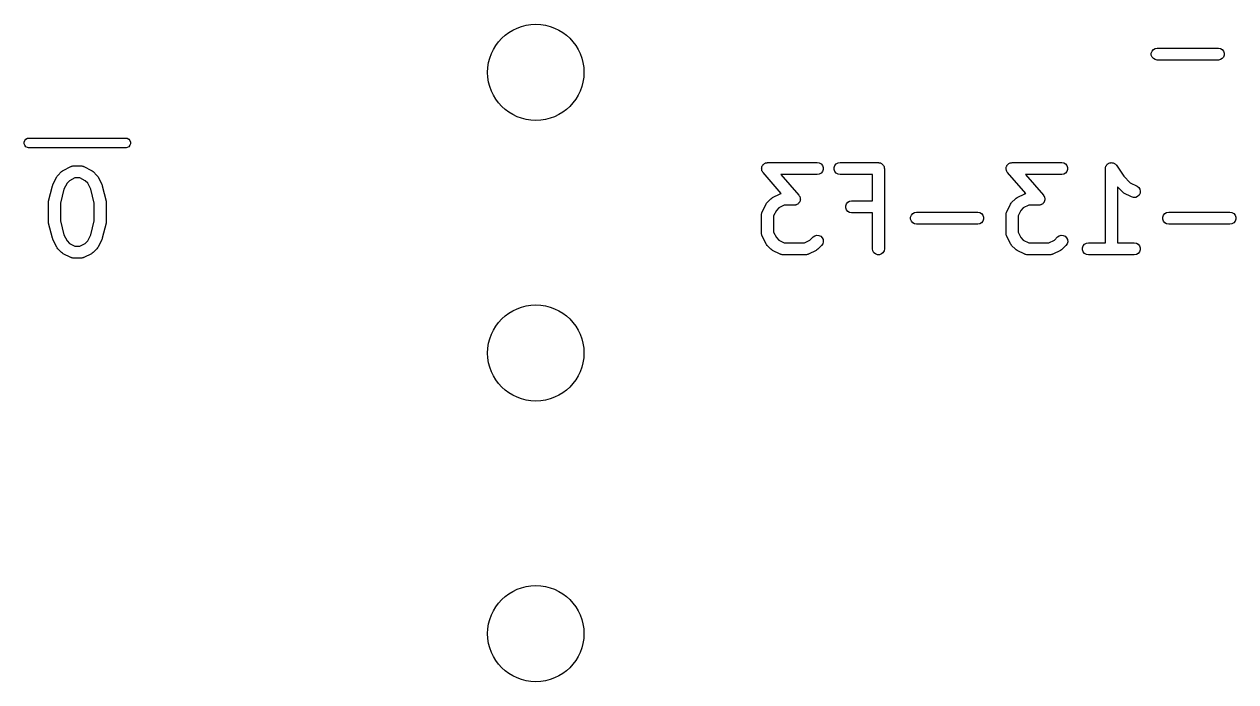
# Model space of a CAD drawing. Extents: x 84 to 155, y -171 to -35.
# Drawn here: x 85.19 to 100.29, y -134.76 to -126.56 of the extents above; entities that cross this region are included whole.
import ezdxf

# ---------------------------------------------------------------- set-up
doc = ezdxf.new("R2010")
doc.units = 0
doc.header["$MEASUREMENT"] = 0
doc.layers.add('BLACK', color=7, linetype='CONTINUOUS')

msp = doc.modelspace()

# ---------------------------------------------------------------- linework, layer by layer
at = {"layer": 'BLACK', "linetype": 'CONTINUOUS'}
for p, q in [((99.2661, -126.871), (99.2886, -126.858)), ((99.2886, -126.858), (99.3143, -126.854)), ((99.3143, -126.854), (100.076, -126.854)), ((100.076, -126.854), (100.102, -126.858)), ((100.102, -126.858), (100.124, -126.871)), ((99.2404, -126.916), (99.2493, -126.891)), ((99.2404, -126.942), (99.2404, -126.916)), ((99.2493, -126.966), (99.2404, -126.942)), ((99.2493, -126.891), (99.2661, -126.871)), ((99.2661, -126.986), (99.2493, -126.966)), ((99.2886, -126.999), (99.2661, -126.986)), ((99.3143, -127.004), (99.2886, -126.999)), ((100.076, -127.004), (99.3143, -127.004)), ((100.102, -126.999), (100.076, -127.004)), ((100.124, -126.986), (100.102, -126.999)), ((100.124, -126.871), (100.141, -126.891)), ((100.141, -126.966), (100.124, -126.986)), ((100.141, -126.891), (100.15, -126.916)), ((100.15, -126.942), (100.141, -126.966)), ((100.15, -126.916), (100.15, -126.942)), ((85.1899, -128.026), (85.1972, -128.007)), ((85.1899, -128.048), (85.1899, -128.026)), ((85.1972, -128.067), (85.1899, -128.048)), ((85.1972, -128.007), (85.2108, -127.99)), ((85.2108, -128.084), (85.1972, -128.067)), ((85.2108, -127.99), (85.2291, -127.98)), ((85.2291, -127.98), (85.2447, -127.977)), ((85.2447, -127.977), (86.4593, -127.977)), ((86.4593, -127.977), (86.4749, -127.98)), ((86.4749, -127.98), (86.4932, -127.99)), ((86.4932, -127.99), (86.5068, -128.007)), ((86.5068, -128.067), (86.4932, -128.084)), ((86.5068, -128.007), (86.5141, -128.026)), ((86.5141, -128.048), (86.5068, -128.067)), ((86.5141, -128.026), (86.5141, -128.048)), ((85.2291, -128.094), (85.2108, -128.084)), ((85.2447, -128.097), (85.2291, -128.094)), ((86.4593, -128.097), (85.2447, -128.097)), ((86.4749, -128.094), (86.4593, -128.097)), ((86.4932, -128.084), (86.4749, -128.094)), ((85.6756, -128.38), (85.7708, -128.332)), ((85.7708, -128.332), (85.775, -128.331)), ((85.775, -128.331), (85.7787, -128.329)), ((85.7787, -128.329), (85.7874, -128.327)), ((85.7874, -128.327), (85.7958, -128.325)), ((85.7958, -128.325), (85.8001, -128.325)), ((85.8001, -128.325), (85.8044, -128.324)), ((85.8044, -128.324), (85.8996, -128.324)), ((85.8996, -128.324), (85.9039, -128.325)), ((85.9039, -128.325), (85.9082, -128.325)), ((85.9082, -128.325), (85.9166, -128.327)), ((85.9166, -128.327), (85.9253, -128.329)), ((85.9253, -128.329), (85.929, -128.331)), ((85.929, -128.331), (85.9332, -128.332)), ((85.9332, -128.332), (86.0284, -128.38)), ((94.3818, -128.359), (94.383, -128.352)), ((94.383, -128.365), (94.3818, -128.359)), ((94.383, -128.344), (94.385, -128.339)), ((94.383, -128.352), (94.383, -128.344)), ((94.383, -128.37), (94.383, -128.365)), ((94.3855, -128.377), (94.383, -128.37)), ((94.385, -128.339), (94.3858, -128.333)), ((94.3858, -128.333), (94.3894, -128.327)), ((94.3894, -128.327), (94.3919, -128.32)), ((94.3919, -128.32), (94.3956, -128.315)), ((94.3956, -128.315), (94.3984, -128.31)), ((94.3984, -128.31), (94.4039, -128.306)), ((94.4039, -128.306), (94.4086, -128.3)), ((94.4086, -128.3), (94.4136, -128.297)), ((94.4136, -128.297), (94.418, -128.293)), ((94.418, -128.293), (94.4248, -128.291)), ((94.4248, -128.291), (94.4312, -128.287)), ((94.4312, -128.287), (94.4369, -128.286)), ((94.4369, -128.286), (94.4423, -128.284)), ((94.4423, -128.284), (94.4496, -128.284)), ((94.4496, -128.284), (94.4568, -128.282)), ((94.4568, -128.282), (95.0759, -128.282)), ((95.0759, -128.282), (95.1015, -128.287)), ((95.1015, -128.287), (95.1241, -128.3)), ((95.1241, -128.3), (95.1408, -128.32)), ((95.1408, -128.32), (95.1497, -128.344)), ((95.1497, -128.37), (95.1408, -128.395)), ((95.1497, -128.344), (95.1497, -128.37)), ((95.2877, -128.344), (95.2966, -128.32)), ((95.2877, -128.37), (95.2877, -128.344)), ((95.2966, -128.395), (95.2877, -128.37)), ((95.2966, -128.32), (95.3134, -128.3)), ((95.3134, -128.3), (95.3359, -128.287)), ((95.3359, -128.287), (95.3616, -128.282)), ((95.3616, -128.282), (95.8378, -128.282)), ((95.8378, -128.282), (95.8442, -128.284)), ((95.8442, -128.284), (95.8508, -128.284)), ((95.8508, -128.284), (95.857, -128.286)), ((95.857, -128.286), (95.8634, -128.287)), ((95.8634, -128.287), (95.8691, -128.29)), ((95.8691, -128.29), (95.8753, -128.292)), ((95.8753, -128.292), (95.8803, -128.297)), ((95.8803, -128.297), (95.886, -128.3)), ((95.886, -128.3), (95.8902, -128.305)), ((95.8902, -128.305), (95.8952, -128.309)), ((95.8952, -128.309), (95.8985, -128.315)), ((95.8985, -128.315), (95.9027, -128.32)), ((95.9027, -128.32), (95.905, -128.326)), ((95.905, -128.326), (95.9083, -128.332)), ((95.9083, -128.332), (95.9094, -128.338)), ((95.9094, -128.338), (95.9116, -128.344)), ((95.9116, -128.344), (95.9116, -128.351)), ((95.9116, -128.351), (95.9128, -128.357)), ((95.9128, -128.357), (95.9128, -129.357)), ((97.4295, -128.359), (97.4306, -128.352)), ((97.4306, -128.365), (97.4295, -128.359)), ((97.4306, -128.344), (97.4326, -128.339)), ((97.4306, -128.352), (97.4306, -128.344)), ((97.4306, -128.37), (97.4306, -128.365)), ((97.4331, -128.377), (97.4306, -128.37)), ((97.4326, -128.339), (97.4335, -128.333)), ((97.4335, -128.333), (97.437, -128.327)), ((97.437, -128.327), (97.4395, -128.32)), ((97.4395, -128.32), (97.4432, -128.315)), ((97.4432, -128.315), (97.446, -128.31)), ((97.446, -128.31), (97.4515, -128.306)), ((97.4515, -128.306), (97.4562, -128.3)), ((97.4562, -128.3), (97.4613, -128.297)), ((97.4613, -128.297), (97.4656, -128.293)), ((97.4656, -128.293), (97.4724, -128.291)), ((97.4724, -128.291), (97.4788, -128.287)), ((97.4788, -128.287), (97.4845, -128.286)), ((97.4845, -128.286), (97.4899, -128.284)), ((97.4899, -128.284), (97.4972, -128.284)), ((97.4972, -128.284), (97.5045, -128.282)), ((97.5045, -128.282), (98.1235, -128.282)), ((98.1235, -128.282), (98.1492, -128.287)), ((98.1492, -128.287), (98.1717, -128.3)), ((98.1717, -128.3), (98.1885, -128.32)), ((98.1885, -128.32), (98.1974, -128.344)), ((98.1974, -128.37), (98.1885, -128.395)), ((98.1974, -128.344), (98.1974, -128.37)), ((98.6675, -128.357), (98.6683, -128.353)), ((98.6675, -129.282), (98.6675, -128.357)), ((98.668, -128.349), (98.6705, -128.341)), ((98.6683, -128.353), (98.668, -128.349)), ((98.6705, -128.341), (98.6721, -128.332)), ((98.6721, -128.332), (98.6741, -128.328)), ((98.6741, -128.328), (98.6753, -128.324)), ((98.6753, -128.324), (98.6806, -128.317)), ((98.6806, -128.317), (98.6851, -128.309)), ((98.6851, -128.309), (98.6883, -128.306)), ((98.6883, -128.306), (98.6907, -128.303)), ((98.6907, -128.303), (98.6982, -128.298)), ((98.6982, -128.298), (98.705, -128.292)), ((98.705, -128.292), (98.709, -128.291)), ((98.709, -128.291), (98.7124, -128.289)), ((98.7124, -128.289), (98.7211, -128.287)), ((98.7211, -128.287), (98.7295, -128.284)), ((98.7295, -128.284), (98.7337, -128.284)), ((98.7337, -128.284), (98.7377, -128.283)), ((98.7377, -128.283), (98.7466, -128.284)), ((98.7466, -128.284), (98.7556, -128.284)), ((98.7556, -128.284), (98.7595, -128.285)), ((98.7595, -128.285), (98.7636, -128.285)), ((98.7636, -128.285), (98.7716, -128.289)), ((98.7716, -128.289), (98.78, -128.292)), ((98.78, -128.292), (98.7832, -128.295)), ((98.7832, -128.295), (98.787, -128.297)), ((98.787, -128.297), (98.7931, -128.303)), ((98.7931, -128.303), (98.8, -128.309)), ((98.8, -128.309), (98.8021, -128.313)), ((98.8021, -128.313), (98.805, -128.316)), ((98.805, -128.316), (98.8961, -128.452)), ((85.5468, -128.556), (85.5944, -128.461)), ((85.5944, -128.461), (85.6016, -128.451)), ((85.6016, -128.451), (85.6085, -128.442)), ((85.6085, -128.442), (85.6561, -128.394)), ((85.6561, -128.394), (85.6659, -128.387)), ((85.6659, -128.387), (85.6756, -128.38)), ((85.7536, -128.509), (85.7232, -128.539)), ((85.8221, -128.474), (85.7536, -128.509)), ((85.8819, -128.474), (85.8221, -128.474)), ((85.9504, -128.509), (85.8819, -128.474)), ((85.9808, -128.539), (85.9504, -128.509)), ((86.0284, -128.38), (86.0381, -128.387)), ((86.0381, -128.387), (86.0479, -128.394)), ((86.0479, -128.394), (86.0955, -128.442)), ((86.0955, -128.442), (86.1024, -128.451)), ((86.1024, -128.451), (86.1096, -128.461)), ((86.1096, -128.461), (86.1572, -128.556)), ((94.3869, -128.384), (94.3855, -128.377)), ((94.3899, -128.389), (94.3869, -128.384)), ((94.3919, -128.395), (94.3899, -128.389)), ((94.3966, -128.4), (94.3919, -128.395)), ((94.4004, -128.407), (94.3966, -128.4)), ((94.6279, -128.667), (94.4004, -128.407)), ((95.0759, -128.432), (94.6221, -128.432)), ((94.6221, -128.432), (94.8466, -128.689)), ((95.1015, -128.428), (95.0759, -128.432)), ((95.1241, -128.415), (95.1015, -128.428)), ((95.1408, -128.395), (95.1241, -128.415)), ((95.3134, -128.415), (95.2966, -128.395)), ((95.3359, -128.428), (95.3134, -128.415)), ((95.3616, -128.432), (95.3359, -128.428)), ((95.7628, -128.432), (95.3616, -128.432)), ((95.7628, -128.759), (95.7628, -128.432)), ((97.4345, -128.384), (97.4331, -128.377)), ((97.4375, -128.389), (97.4345, -128.384)), ((97.4395, -128.395), (97.4375, -128.389)), ((97.4442, -128.4), (97.4395, -128.395)), ((97.448, -128.407), (97.4442, -128.4)), ((97.6755, -128.667), (97.448, -128.407)), ((98.1235, -128.432), (97.6697, -128.432)), ((97.6697, -128.432), (97.8942, -128.689)), ((98.1492, -128.428), (98.1235, -128.432)), ((98.1717, -128.415), (98.1492, -128.428)), ((98.1885, -128.395), (98.1717, -128.415)), ((98.8961, -128.452), (98.9774, -128.534)), ((85.4935, -128.762), (85.5411, -128.572)), ((85.5411, -128.572), (85.5445, -128.564)), ((85.5445, -128.564), (85.5468, -128.556)), ((85.6847, -128.616), (85.6413, -128.79)), ((85.7232, -128.539), (85.6847, -128.616)), ((86.0193, -128.616), (85.9808, -128.539)), ((86.0627, -128.79), (86.0193, -128.616)), ((86.1572, -128.556), (86.1595, -128.564)), ((86.1595, -128.564), (86.1629, -128.572)), ((86.1629, -128.572), (86.2105, -128.762)), ((94.5185, -128.719), (94.6138, -128.671)), ((94.6138, -128.671), (94.6179, -128.67)), ((94.6179, -128.67), (94.6217, -128.668)), ((94.6217, -128.668), (94.6279, -128.667)), ((97.5661, -128.719), (97.6614, -128.671)), ((97.6614, -128.671), (97.6655, -128.67)), ((97.6655, -128.67), (97.6693, -128.668)), ((97.6693, -128.668), (97.6755, -128.667)), ((98.88, -128.649), (98.8175, -128.586)), ((98.8175, -128.586), (98.8175, -129.282)), ((98.8898, -128.655), (98.88, -128.649)), ((98.8995, -128.663), (98.8898, -128.655)), ((98.9947, -128.71), (98.8995, -128.663)), ((98.9774, -128.534), (99.0618, -128.576)), ((99.0618, -128.576), (99.0827, -128.592)), ((99.0827, -128.592), (99.0971, -128.613)), ((99.1001, -128.664), (99.0885, -128.688)), ((99.0971, -128.613), (99.1031, -128.639)), ((99.1031, -128.639), (99.1001, -128.664)), ((85.4913, -128.78), (85.4929, -128.771)), ((85.4913, -129.018), (85.4913, -128.78)), ((85.4929, -128.771), (85.4935, -128.762)), ((85.6413, -128.79), (85.6413, -129.009)), ((86.0627, -129.009), (86.0627, -128.79)), ((86.2105, -128.762), (86.2111, -128.771)), ((86.2111, -128.771), (86.2127, -128.78)), ((86.2127, -128.78), (86.2127, -129.018)), ((94.3898, -128.895), (94.4374, -128.8)), ((94.4374, -128.8), (94.4445, -128.79)), ((94.4445, -128.79), (94.4514, -128.781)), ((94.4514, -128.781), (94.499, -128.733)), ((94.499, -128.733), (94.5089, -128.726)), ((94.5089, -128.726), (94.5185, -128.719)), ((94.665, -128.813), (94.5965, -128.848)), ((94.7902, -128.813), (94.665, -128.813)), ((94.7974, -128.812), (94.7902, -128.813)), ((94.8047, -128.812), (94.7974, -128.812)), ((94.8101, -128.81), (94.8047, -128.812)), ((94.8158, -128.809), (94.8101, -128.81)), ((94.8222, -128.805), (94.8158, -128.809)), ((94.829, -128.802), (94.8222, -128.805)), ((94.8334, -128.799), (94.829, -128.802)), ((94.8384, -128.796), (94.8334, -128.799)), ((94.8431, -128.79), (94.8384, -128.796)), ((94.8486, -128.785), (94.8431, -128.79)), ((94.8466, -128.689), (94.8504, -128.695)), ((94.8514, -128.78), (94.8486, -128.785)), ((94.8504, -128.695), (94.8551, -128.701)), ((94.8551, -128.776), (94.8514, -128.78)), ((94.8551, -128.701), (94.8571, -128.706)), ((94.8576, -128.769), (94.8551, -128.776)), ((94.8571, -128.706), (94.8601, -128.711)), ((94.8612, -128.763), (94.8576, -128.769)), ((94.8601, -128.711), (94.8615, -128.718)), ((94.862, -128.757), (94.8612, -128.763)), ((94.8615, -128.718), (94.864, -128.725)), ((94.864, -128.751), (94.862, -128.757)), ((94.864, -128.725), (94.864, -128.731)), ((94.864, -128.731), (94.8651, -128.737)), ((94.8651, -128.737), (94.864, -128.744)), ((94.864, -128.744), (94.864, -128.751)), ((95.4306, -128.821), (95.4395, -128.796)), ((95.4306, -128.847), (95.4306, -128.821)), ((95.4395, -128.796), (95.4562, -128.776)), ((95.4562, -128.776), (95.4788, -128.763)), ((95.4788, -128.763), (95.5045, -128.759)), ((95.5045, -128.759), (95.7628, -128.759)), ((97.4374, -128.895), (97.485, -128.8)), ((97.485, -128.8), (97.4922, -128.79)), ((97.4922, -128.79), (97.499, -128.781)), ((97.499, -128.781), (97.5467, -128.733)), ((97.5467, -128.733), (97.5565, -128.726)), ((97.5565, -128.726), (97.5661, -128.719)), ((97.7126, -128.813), (97.6441, -128.848)), ((97.8378, -128.813), (97.7126, -128.813)), ((97.845, -128.812), (97.8378, -128.813)), ((97.8523, -128.812), (97.845, -128.812)), ((97.8577, -128.81), (97.8523, -128.812)), ((97.8634, -128.809), (97.8577, -128.81)), ((97.8698, -128.805), (97.8634, -128.809)), ((97.8766, -128.802), (97.8698, -128.805)), ((97.881, -128.799), (97.8766, -128.802)), ((97.886, -128.796), (97.881, -128.799)), ((97.8907, -128.79), (97.886, -128.796)), ((97.8962, -128.785), (97.8907, -128.79)), ((97.8942, -128.689), (97.898, -128.695)), ((97.899, -128.78), (97.8962, -128.785)), ((97.898, -128.695), (97.9027, -128.701)), ((97.9027, -128.776), (97.899, -128.78)), ((97.9027, -128.701), (97.9047, -128.706)), ((97.9052, -128.769), (97.9027, -128.776)), ((97.9047, -128.706), (97.9077, -128.711)), ((97.9088, -128.763), (97.9052, -128.769)), ((97.9077, -128.711), (97.9091, -128.718)), ((97.9097, -128.757), (97.9088, -128.763)), ((97.9091, -128.718), (97.9116, -128.725)), ((97.9116, -128.751), (97.9097, -128.757)), ((97.9116, -128.725), (97.9116, -128.731)), ((97.9116, -128.731), (97.9128, -128.737)), ((97.9128, -128.737), (97.9116, -128.744)), ((97.9116, -128.744), (97.9116, -128.751)), ((99.0197, -128.718), (98.9947, -128.71)), ((99.0457, -128.716), (99.0197, -128.718)), ((99.0696, -128.706), (99.0457, -128.716)), ((99.0885, -128.688), (99.0696, -128.706)), ((94.3818, -128.929), (94.3826, -128.925)), ((94.3818, -129.167), (94.3818, -128.929)), ((94.3823, -128.92), (94.3848, -128.912)), ((94.3826, -128.925), (94.3823, -128.92)), ((94.3848, -128.912), (94.3864, -128.903)), ((94.3864, -128.903), (94.3885, -128.899)), ((94.3885, -128.899), (94.3898, -128.895)), ((94.5661, -128.878), (94.5318, -128.947)), ((94.5318, -128.947), (94.5318, -129.149)), ((94.5965, -128.848), (94.5661, -128.878)), ((95.4395, -128.871), (95.4306, -128.847)), ((95.4562, -128.891), (95.4395, -128.871)), ((95.4788, -128.904), (95.4562, -128.891)), ((95.5045, -128.909), (95.4788, -128.904)), ((95.7628, -128.909), (95.5045, -128.909)), ((95.7628, -129.357), (95.7628, -128.909)), ((96.2401, -128.963), (96.249, -128.939)), ((96.2401, -128.989), (96.2401, -128.963)), ((96.249, -128.939), (96.2658, -128.919)), ((96.2658, -128.919), (96.2883, -128.906)), ((96.2883, -128.906), (96.314, -128.901)), ((96.314, -128.901), (97.0759, -128.901)), ((97.0759, -128.901), (97.1015, -128.906)), ((97.1015, -128.906), (97.1241, -128.919)), ((97.1241, -128.919), (97.1408, -128.939)), ((97.1408, -128.939), (97.1497, -128.963)), ((97.1497, -128.963), (97.1497, -128.989)), ((97.4295, -128.929), (97.4302, -128.925)), ((97.4295, -129.167), (97.4295, -128.929)), ((97.4299, -128.92), (97.4324, -128.912)), ((97.4302, -128.925), (97.4299, -128.92)), ((97.4324, -128.912), (97.434, -128.903)), ((97.434, -128.903), (97.4361, -128.899)), ((97.4361, -128.899), (97.4374, -128.895)), ((97.6137, -128.878), (97.5795, -128.947)), ((97.5795, -128.947), (97.5795, -129.149)), ((97.6441, -128.848), (97.6137, -128.878)), ((99.383, -128.963), (99.3919, -128.939)), ((99.383, -128.989), (99.383, -128.963)), ((99.3919, -128.939), (99.4086, -128.919)), ((99.4086, -128.919), (99.4312, -128.906)), ((99.4312, -128.906), (99.4568, -128.901)), ((99.4568, -128.901), (100.219, -128.901)), ((100.219, -128.901), (100.244, -128.906)), ((100.244, -128.906), (100.267, -128.919)), ((100.267, -128.919), (100.284, -128.939)), ((100.284, -128.939), (100.293, -128.963)), ((100.293, -128.963), (100.293, -128.989)), ((85.4929, -129.027), (85.4913, -129.018)), ((85.4935, -129.037), (85.4929, -129.027)), ((85.5411, -129.227), (85.4935, -129.037)), ((85.6413, -129.009), (85.6847, -129.183)), ((86.0193, -129.183), (86.0627, -129.009)), ((86.2105, -129.037), (86.1629, -129.227)), ((86.2111, -129.027), (86.2105, -129.037)), ((86.2127, -129.018), (86.2111, -129.027)), ((96.249, -129.014), (96.2401, -128.989)), ((96.2658, -129.034), (96.249, -129.014)), ((96.2883, -129.047), (96.2658, -129.034)), ((96.314, -129.051), (96.2883, -129.047)), ((97.0759, -129.051), (96.314, -129.051)), ((97.1015, -129.047), (97.0759, -129.051)), ((97.1241, -129.034), (97.1015, -129.047)), ((97.1408, -129.014), (97.1241, -129.034)), ((97.1497, -128.989), (97.1408, -129.014)), ((99.3919, -129.014), (99.383, -128.989)), ((99.4086, -129.034), (99.3919, -129.014)), ((99.4312, -129.047), (99.4086, -129.034)), ((99.4568, -129.051), (99.4312, -129.047)), ((100.219, -129.051), (99.4568, -129.051)), ((100.244, -129.047), (100.219, -129.051)), ((100.267, -129.034), (100.244, -129.047)), ((100.284, -129.014), (100.267, -129.034)), ((100.293, -128.989), (100.284, -129.014)), ((85.5445, -129.235), (85.5411, -129.227)), ((85.5468, -129.242), (85.5445, -129.235)), ((85.5944, -129.338), (85.5468, -129.242)), ((85.6847, -129.183), (85.7232, -129.26)), ((85.7232, -129.26), (85.7536, -129.29)), ((85.9504, -129.29), (85.9808, -129.26)), ((85.9808, -129.26), (86.0193, -129.183)), ((86.1572, -129.242), (86.1096, -129.338)), ((86.1595, -129.235), (86.1572, -129.242)), ((86.1629, -129.227), (86.1595, -129.235)), ((94.3826, -129.171), (94.3818, -129.167)), ((94.3823, -129.175), (94.3826, -129.171)), ((94.3848, -129.184), (94.3823, -129.175)), ((94.3864, -129.193), (94.3848, -129.184)), ((94.3885, -129.196), (94.3864, -129.193)), ((94.3898, -129.2), (94.3885, -129.196)), ((94.4374, -129.296), (94.3898, -129.2)), ((94.5318, -129.149), (94.5661, -129.218)), ((94.5661, -129.218), (94.5965, -129.248)), ((94.5965, -129.248), (94.665, -129.282)), ((94.665, -129.282), (94.9153, -129.282)), ((94.9153, -129.282), (94.9838, -129.248)), ((94.9838, -129.248), (95.0228, -129.209)), ((95.0228, -129.209), (95.0442, -129.194)), ((95.0442, -129.194), (95.0693, -129.187)), ((95.0693, -129.187), (95.0953, -129.19)), ((95.0953, -129.19), (95.1189, -129.201)), ((95.1189, -129.201), (95.1373, -129.219)), ((95.1373, -129.219), (95.1483, -129.243)), ((95.1506, -129.269), (95.1439, -129.294)), ((95.1483, -129.243), (95.1506, -129.269)), ((97.4302, -129.171), (97.4295, -129.167)), ((97.4299, -129.175), (97.4302, -129.171)), ((97.4324, -129.184), (97.4299, -129.175)), ((97.434, -129.193), (97.4324, -129.184)), ((97.4361, -129.196), (97.434, -129.193)), ((97.4374, -129.2), (97.4361, -129.196)), ((97.485, -129.296), (97.4374, -129.2)), ((97.5795, -129.149), (97.6137, -129.218)), ((97.6137, -129.218), (97.6441, -129.248)), ((97.6441, -129.248), (97.7126, -129.282)), ((97.7126, -129.282), (97.9629, -129.282)), ((97.9629, -129.282), (98.0315, -129.248)), ((98.0315, -129.248), (98.0705, -129.209)), ((98.0705, -129.209), (98.0918, -129.194)), ((98.0918, -129.194), (98.117, -129.187)), ((98.117, -129.187), (98.1429, -129.19)), ((98.1429, -129.19), (98.1665, -129.201)), ((98.1665, -129.201), (98.1849, -129.219)), ((98.1849, -129.219), (98.1959, -129.243)), ((98.1982, -129.269), (98.1915, -129.294)), ((98.1959, -129.243), (98.1982, -129.269)), ((98.4312, -129.287), (98.4568, -129.282)), ((98.4568, -129.282), (98.6675, -129.282)), ((98.8175, -129.282), (99.0283, -129.282)), ((99.0283, -129.282), (99.0539, -129.287)), ((85.6016, -129.347), (85.5944, -129.338)), ((85.6085, -129.357), (85.6016, -129.347)), ((85.6561, -129.405), (85.6085, -129.357)), ((85.6659, -129.412), (85.6561, -129.405)), ((85.6756, -129.419), (85.6659, -129.412)), ((85.7708, -129.466), (85.6756, -129.419)), ((85.7536, -129.29), (85.8221, -129.324)), ((85.8221, -129.324), (85.8819, -129.324)), ((85.8819, -129.324), (85.9504, -129.29)), ((86.0284, -129.419), (85.9332, -129.466)), ((86.0381, -129.412), (86.0284, -129.419)), ((86.0479, -129.405), (86.0381, -129.412)), ((86.0955, -129.357), (86.0479, -129.405)), ((86.1024, -129.347), (86.0955, -129.357)), ((86.1096, -129.338), (86.1024, -129.347)), ((94.4445, -129.305), (94.4374, -129.296)), ((94.4514, -129.315), (94.4445, -129.305)), ((94.499, -129.363), (94.4514, -129.315)), ((94.5089, -129.37), (94.499, -129.363)), ((94.5185, -129.377), (94.5089, -129.37)), ((94.6138, -129.424), (94.5185, -129.377)), ((94.6179, -129.426), (94.6138, -129.424)), ((94.6217, -129.428), (94.6179, -129.426)), ((94.6303, -129.429), (94.6217, -129.428)), ((94.6387, -129.432), (94.6303, -129.429)), ((94.643, -129.432), (94.6387, -129.432)), ((94.6473, -129.432), (94.643, -129.432)), ((94.933, -129.432), (94.6473, -129.432)), ((94.9373, -129.432), (94.933, -129.432)), ((94.9416, -129.432), (94.9373, -129.432)), ((94.95, -129.429), (94.9416, -129.432)), ((94.9587, -129.428), (94.95, -129.429)), ((94.9624, -129.426), (94.9587, -129.428)), ((94.9666, -129.424), (94.9624, -129.426)), ((95.0618, -129.377), (94.9666, -129.424)), ((95.0715, -129.37), (95.0618, -129.377)), ((95.0813, -129.363), (95.0715, -129.37)), ((95.1289, -129.315), (95.0813, -129.363)), ((95.1439, -129.294), (95.1289, -129.315)), ((95.7673, -129.383), (95.7628, -129.357)), ((95.7803, -129.406), (95.7673, -129.383)), ((95.8003, -129.422), (95.7803, -129.406)), ((95.8248, -129.431), (95.8003, -129.422)), ((95.8508, -129.431), (95.8248, -129.431)), ((95.8753, -129.422), (95.8508, -129.431)), ((95.8952, -129.406), (95.8753, -129.422)), ((95.9083, -129.383), (95.8952, -129.406)), ((95.9128, -129.357), (95.9083, -129.383)), ((97.4922, -129.305), (97.485, -129.296)), ((97.499, -129.315), (97.4922, -129.305)), ((97.5467, -129.363), (97.499, -129.315)), ((97.5565, -129.37), (97.5467, -129.363)), ((97.5661, -129.377), (97.5565, -129.37)), ((97.6614, -129.424), (97.5661, -129.377)), ((97.6655, -129.426), (97.6614, -129.424)), ((97.6693, -129.428), (97.6655, -129.426)), ((97.6779, -129.429), (97.6693, -129.428)), ((97.6864, -129.432), (97.6779, -129.429)), ((97.6907, -129.432), (97.6864, -129.432)), ((97.6949, -129.432), (97.6907, -129.432)), ((97.9806, -129.432), (97.6949, -129.432)), ((97.9849, -129.432), (97.9806, -129.432)), ((97.9892, -129.432), (97.9849, -129.432)), ((97.9976, -129.429), (97.9892, -129.432)), ((98.0063, -129.428), (97.9976, -129.429)), ((98.01, -129.426), (98.0063, -129.428)), ((98.0142, -129.424), (98.01, -129.426)), ((98.1094, -129.377), (98.0142, -129.424)), ((98.1191, -129.37), (98.1094, -129.377)), ((98.1289, -129.363), (98.1191, -129.37)), ((98.1765, -129.315), (98.1289, -129.363)), ((98.1915, -129.294), (98.1765, -129.315)), ((98.383, -129.344), (98.3919, -129.32)), ((98.383, -129.37), (98.383, -129.344)), ((98.3919, -129.395), (98.383, -129.37)), ((98.3919, -129.32), (98.4086, -129.3)), ((98.4086, -129.415), (98.3919, -129.395)), ((98.4086, -129.3), (98.4312, -129.287)), ((98.4312, -129.428), (98.4086, -129.415)), ((98.4568, -129.432), (98.4312, -129.428)), ((99.0283, -129.432), (98.4568, -129.432)), ((99.0539, -129.428), (99.0283, -129.432)), ((99.0539, -129.287), (99.0765, -129.3)), ((99.0765, -129.415), (99.0539, -129.428)), ((99.0765, -129.3), (99.0932, -129.32)), ((99.0932, -129.395), (99.0765, -129.415)), ((99.0932, -129.32), (99.1021, -129.344)), ((99.1021, -129.37), (99.0932, -129.395)), ((99.1021, -129.344), (99.1021, -129.37)), ((85.775, -129.468), (85.7708, -129.466)), ((85.7787, -129.47), (85.775, -129.468)), ((85.7874, -129.471), (85.7787, -129.47)), ((85.7958, -129.474), (85.7874, -129.471)), ((85.8001, -129.474), (85.7958, -129.474)), ((85.8044, -129.474), (85.8001, -129.474)), ((85.8996, -129.474), (85.8044, -129.474)), ((85.9039, -129.474), (85.8996, -129.474)), ((85.9082, -129.474), (85.9039, -129.474)), ((85.9166, -129.471), (85.9082, -129.474)), ((85.9253, -129.47), (85.9166, -129.471)), ((85.929, -129.468), (85.9253, -129.47)), ((85.9332, -129.466), (85.929, -129.468))]:
    msp.add_line(p, q, dxfattribs=at)
at = {"layer": 'BLACK'}
for centre in [(91.567, -127.157), (91.567, -130.657), (91.567, -134.157)]:
    msp.add_circle(centre, 0.6, dxfattribs=at)

doc.saveas('drawing.dxf')
